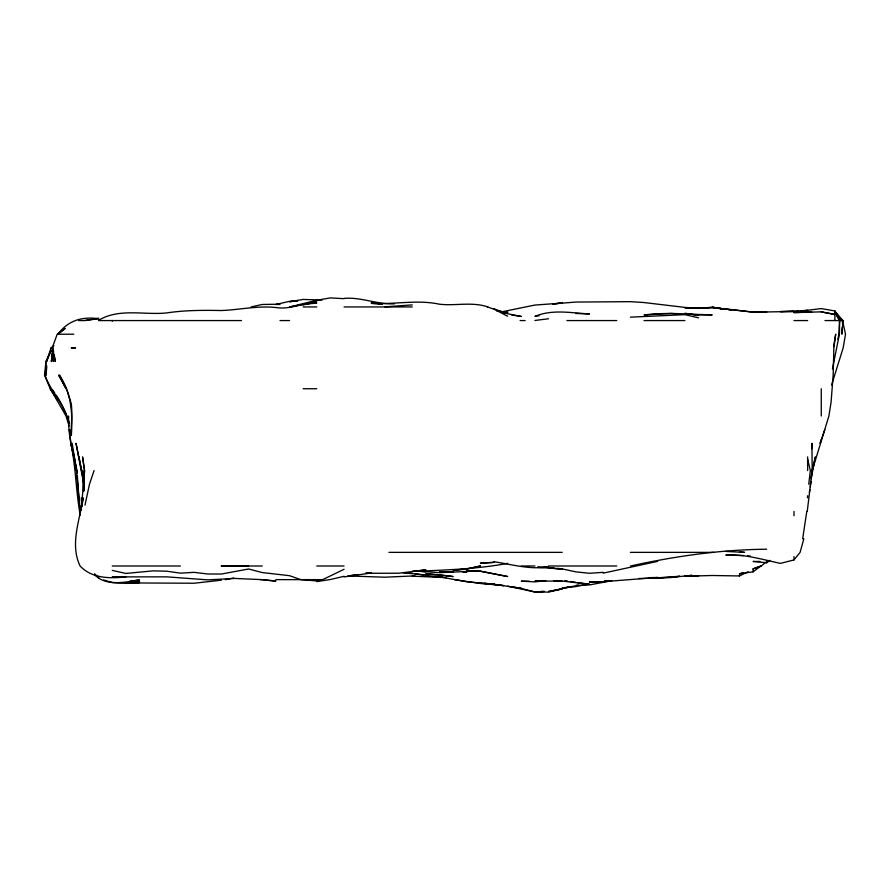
<?xml version="1.0" encoding="UTF-8"?>
<svg xmlns="http://www.w3.org/2000/svg" width="890" height="890" viewBox="0 0 890 890"><rect width="100%" height="100%" fill="white"/><g stroke="black" fill="none" stroke-linecap="round" stroke-linejoin="round"><path stroke-width="1.33" d="M807.23 511.461L812.214 470.554L811.914 443.287L811.691 448.738M842.207 327.386L841.895 334.206L843.008 320.567L834.898 311.511M842.407 323.304L842.53 320.567L845.5 334.206L843.175 347.845L831.583 385.025M52.699 347.845L51.664 361.474L52.933 350.571M807.464 497.822L807.631 495.741M810.923 481.457L810.256 486.919M811.268 477.374L811.725 471.923M81.224 510.092L84.583 470.554L82.559 456.915L84.483 470.554L83.549 491.002L82.659 470.554L84.116 489.645M46.781 366.925L45.946 375.113L45.891 361.474L51.075 350.315M66.528 388.741L58.673 375.113L66.049 388.741L59.419 375.113C71.645 393.235 72.713 414.551 71.356 435.444C70.677 426.31 72.913 412.982 71.033 402.38M808.743 484.193L810.334 470.554L807.631 459.107M806.774 511.461L802.68 538.728M53.055 349.203L51.286 361.474L51.965 358.993M810.367 484.193L810.757 481.457M811.146 478.731L815.362 456.915L812.136 470.554M809.366 492.37L809.811 489.645M68.83 422.216C64.703 404.505 50.786 391.934 44.978 375.113L46.625 365.568M833.607 346.644L835.71 334.206L833.874 347.845L833.162 375.113L831.06 402.38L828.89 416.019L812.236 470.554M837.857 339.168L838.981 334.206L839.515 320.567L834.898 312.101L839.682 320.567L839.404 334.206L832.462 368.916M84.984 505.164L89.49 484.193L94.084 470.554M803.848 538.728L800.099 552.367L793.991 559.921L780.363 563.381C762.385 559.487 744.429 553.992 725.817 555.126L743.551 555.527M821.259 439.638L820.091 443.287L824.863 429.647M53.923 345.598L51.086 347.845L46.603 361.474L51.208 350.315M57.194 334.206L52.254 347.845L55.313 361.474L54.234 354.654M765.823 562.202L761.295 565.995L753.085 568.866L753.085 571.825L739.457 573.794L743.172 572.57M759.904 561.457L753.085 561.468L766.724 562.769L769.872 560.366M753.085 571.825L760.995 565.995L753.085 568.866M344.052 569.277L322.714 579.635L316.773 580.925L300.753 579.635L289.506 575.685L262.238 572.559L248.599 568.988L221.332 574.05L207.704 573.983L194.065 572.348L180.425 573.149L166.797 571.213L153.158 570.857L125.891 573.449L112.251 570.379M691.73 575.318L684.911 576.253L712.189 575.496L739.457 575.952L748.134 571.714M98.623 320.289C119.271 307.851 144.113 315.271 166.797 312.913C184.875 310.176 203.109 310.176 221.332 310.532C239.566 309.853 257.522 305.548 275.878 307.517C289.962 309.943 302.789 302.6 316.773 303.101L303.145 304.358L316.773 301.599L303.145 304.959M501.471 311.867L534.934 305.059L562.202 303.067L552.657 303.968M657.643 561.356L603.109 573.171M604.265 581.393L606.591 580.803M574.595 585.954L548.574 591.527L562.202 588.924L548.574 592.106L534.934 592.006L507.667 586.143M330.413 579.501L344.052 576.308M251.136 306.939L262.238 304.469L278.603 304.213M611.786 580.736L589.469 584.919L575.841 585.498L578.567 585.175M630.554 565.995C675.332 556.139 720.922 549.642 766.724 549.208M588.112 584.152L575.841 586.599L562.202 588.056L569.022 586.855M604.399 581.437L608.293 580.658L603.109 581.693L589.469 581.96L603.109 581.693L657.643 577.465L649.466 577.654M225.292 579.635L233.759 577.988M78.565 320.567L84.984 320.567L98.623 318.231M609.928 580.769L607.202 581.226L609.928 580.836M307.228 303.512L289.817 306.939L316.773 300.253L330.413 297.894L344.052 298.673M344.052 576.931L371.319 572.971L365.868 573.138M507.667 563.348C476.106 569.333 444.132 569.978 412.226 571.48L425.854 569.856L398.587 573.227L365.868 573.294M316.773 581.593L329.712 579.635M691.73 575.396L671.283 577.332L649.466 577.922M539.029 315.817L534.934 316.373C552.479 309.008 571.235 313.024 589.469 313.914L575.841 313.48M84.984 320.5L98.623 318.687C81.769 316.484 68.452 320.244 57.906 334.206L65.148 328.443L57.717 334.206L73.803 334.206M348.135 575.952L357.68 574.706L348.135 575.975L384.947 577.198L414.951 575.863M534.934 320.478L548.574 318.742M584.018 584.53L586.744 584.207M504.942 312.802L507.667 312.49L496.753 310.866M297.694 300.831L289.506 301.755L303.145 299.429L322.236 300.064M800.811 311.088L821.259 308.596L834.898 310.933L841.451 320.567L836.355 313.525M545.837 580.658L534.934 581.871L521.295 581.17L529.483 581.281M552.657 303.913L575.841 302.066L630.376 301.666L644.015 302.544L684.911 307.406L698.55 308.385L712.189 307.606L753.085 312.123L766.724 312.145L753.085 312.168L793.991 311.5L780.363 311.578L807.631 310.41L802.179 310.988M412.226 304.903L384.947 306.839M525.133 320.567L520.105 320.567M221.332 580.202L194.065 583.239L125.891 582.917L139.53 582.505L125.891 583.406L112.251 582.527L103.596 579.991M297.694 300.653L289.506 301.321L275.878 304.502L279.961 304.436M537.66 581.159L543.111 580.758M518.814 587.778L534.934 592.006L544.48 591.361M603.109 572.337L589.469 573.294L575.841 571.858L562.202 568.921M534.934 592.006L543.111 591.438M135.436 580.325L139.53 580.058C125.323 582.06 105.743 586.71 94.707 574.718M494.028 562.28L480.4 563.148L494.028 562.48M656.286 578.044L638.553 578.522M541.754 580.747L534.934 581.148L562.202 581.059L589.469 584.252L577.198 582.549M480.4 570.924L439.493 572.648L414.951 570.924M630.376 317.174L684.911 314.659L698.55 317.83M676.734 313.77L671.283 313.402L644.015 314.971C666.832 311.978 689.439 314.47 712.189 314.838L693.099 314.871M537.66 567.141L548.574 566.808C529.984 569.945 512.162 564.449 494.028 561.746M811.713 312.123L793.991 312.579L821.259 311.856L834.898 314.47L821.259 311.856M479.031 570.935L466.761 571.013L480.4 571.335L507.667 576.542L480.4 571.08L466.761 570.924M303.145 306.939L316.773 306.939M344.052 306.939L412.226 306.939M98.623 320.567L241.435 320.567M280.005 320.567L289.506 320.567M566.908 320.567L616.737 320.567M644.015 320.567L684.911 320.567M793.991 320.567L807.631 320.567M824.974 320.567L843.008 320.567M51.086 347.845L53.155 347.845M46.658 361.474L45.946 361.474L44.5 375.113L50.196 388.741L57.717 400.077L50.285 388.741L66.027 416.019L69.053 425.932M44.978 375.113L46.035 375.113M303.145 388.741L316.773 388.741M388.974 552.367L562.202 552.367M630.376 552.367L713.969 552.367M112.251 565.995L180.425 565.995M262.238 565.995L221.332 565.995L248.599 565.995M316.773 565.995L344.052 565.995M521.295 565.995L534.934 565.995M548.574 565.995L616.737 565.995M82.18 506.01L81.48 497.822L81.969 506.01L83.126 497.822C79.822 520.127 69.676 544.268 80.089 565.995C91.848 578.544 109.982 578.689 125.891 576.887L112.251 576.887L166.797 576.854L207.704 579.868L234.971 578.444L262.238 579.635M275.878 579.635L322.714 579.635M394.493 303.824C377.416 304.714 361.207 296.871 344.052 298.406M649.466 577.832L654.918 577.922M129.984 581.059L139.53 581.281L132.71 580.703M446.313 577.621L412.226 576.153M494.028 583.773L480.4 583.395L503.573 585.598L484.483 583.395L494.028 584.363M537.66 567.331L562.202 569.022M725.817 551.422L744.585 552.367L739.457 551.878M423.128 576.253L425.854 576.375M442.219 576.842L425.854 576.041L439.493 576.787L466.761 581.793L494.028 584.229L521.295 588.446L513.118 586.888M554.025 580.714L562.202 581.248M379.496 303.924L371.319 303.345C394.025 304.758 416.909 299.34 439.493 304.213C455.591 306.049 472.134 301.554 487.853 306.939M404.038 572.671L412.226 573.271M747.633 555.838L750.359 556.05M554.025 568.087L548.574 567.631L562.202 569.378M556.751 568.321L562.202 568.777M414.951 570.913L425.854 571.858M402.68 572.671L425.854 575.196L414.951 573.649M462.666 571.647L466.761 572.07L462.666 571.614M753.085 312.123L725.817 308.93M263.607 579.779L275.878 581.081L260.381 579.635M725.817 309.275L712.189 307.606L684.911 307.94L698.55 308.385L712.189 307.217L725.817 309.231L712.189 307.217L724.46 309.186M480.4 583.473L454.556 579.635M684.911 313.236L698.55 315.249M511.75 315.038L521.295 316.462L507.667 313.77L494.028 308.841M686.279 308.018L689.005 308.43M564.928 580.658L567.653 581.081M570.379 581.515L575.841 582.36M728.543 309.753L731.269 310.265M487.308 306.939L494.028 309.186L507.667 316.217M52.499 389.809L54.735 393.002M56.226 395.127C61.933 403.804 66.183 413.505 69.109 423.451M66.939 389.987L70.621 401.145M78.965 456.915L84.105 482.947L76.017 443.287L83.782 484.193L84.016 491.002M80.222 515.177C75.917 491.369 75.817 467.028 70.9 443.287L76.451 470.554L78.91 497.822L77.352 476.005M74.582 458.283L75.116 461.009M75.65 463.734L76.996 470.554M72.157 443.287L76.451 470.554M71.356 445.957L70.9 443.287L74.304 456.915C70.21 443.676 68.33 429.881 68.652 416.019M69.287 429.647L70.744 441.918M79.599 500.547L79.288 497.822L80.178 514.186M80.222 506.01L80.534 508.735M71.044 429.647L71.356 435.444M53.233 350.571L53.556 361.474L53.467 350.571M834.898 310.933L834.898 320.567M821.259 388.741L821.259 416.019M807.631 456.915L807.631 470.554M793.991 511.461L793.991 515.755M793.991 556.55L793.991 559.921M766.724 561.145L766.724 562.769M739.457 574.94L739.457 575.952M112.251 320.567L112.251 321.212M480.4 565.995L466.761 569.133L453.121 570.223L466.761 568.899L480.4 565.995M507.667 311.912L503.573 312.679L507.667 311.912M679.459 576.308L671.283 577.543L657.643 577.966L679.459 576.231M798.085 311.4L793.991 311.856L798.085 311.422M698.55 575.808L684.911 576.186L698.55 575.919M75.439 347.845L71.356 347.845L75.439 347.845M453.121 572.248L439.493 571.925L453.121 572.303M439.493 574.795L425.854 573.716L453.121 576.542L439.493 574.795M382.222 303.957L371.319 302.555L382.222 303.991M98.623 577.71L94.64 574.106L98.623 577.71M76.941 473.28L76.718 470.554L76.929 473.28"/></g></svg>
